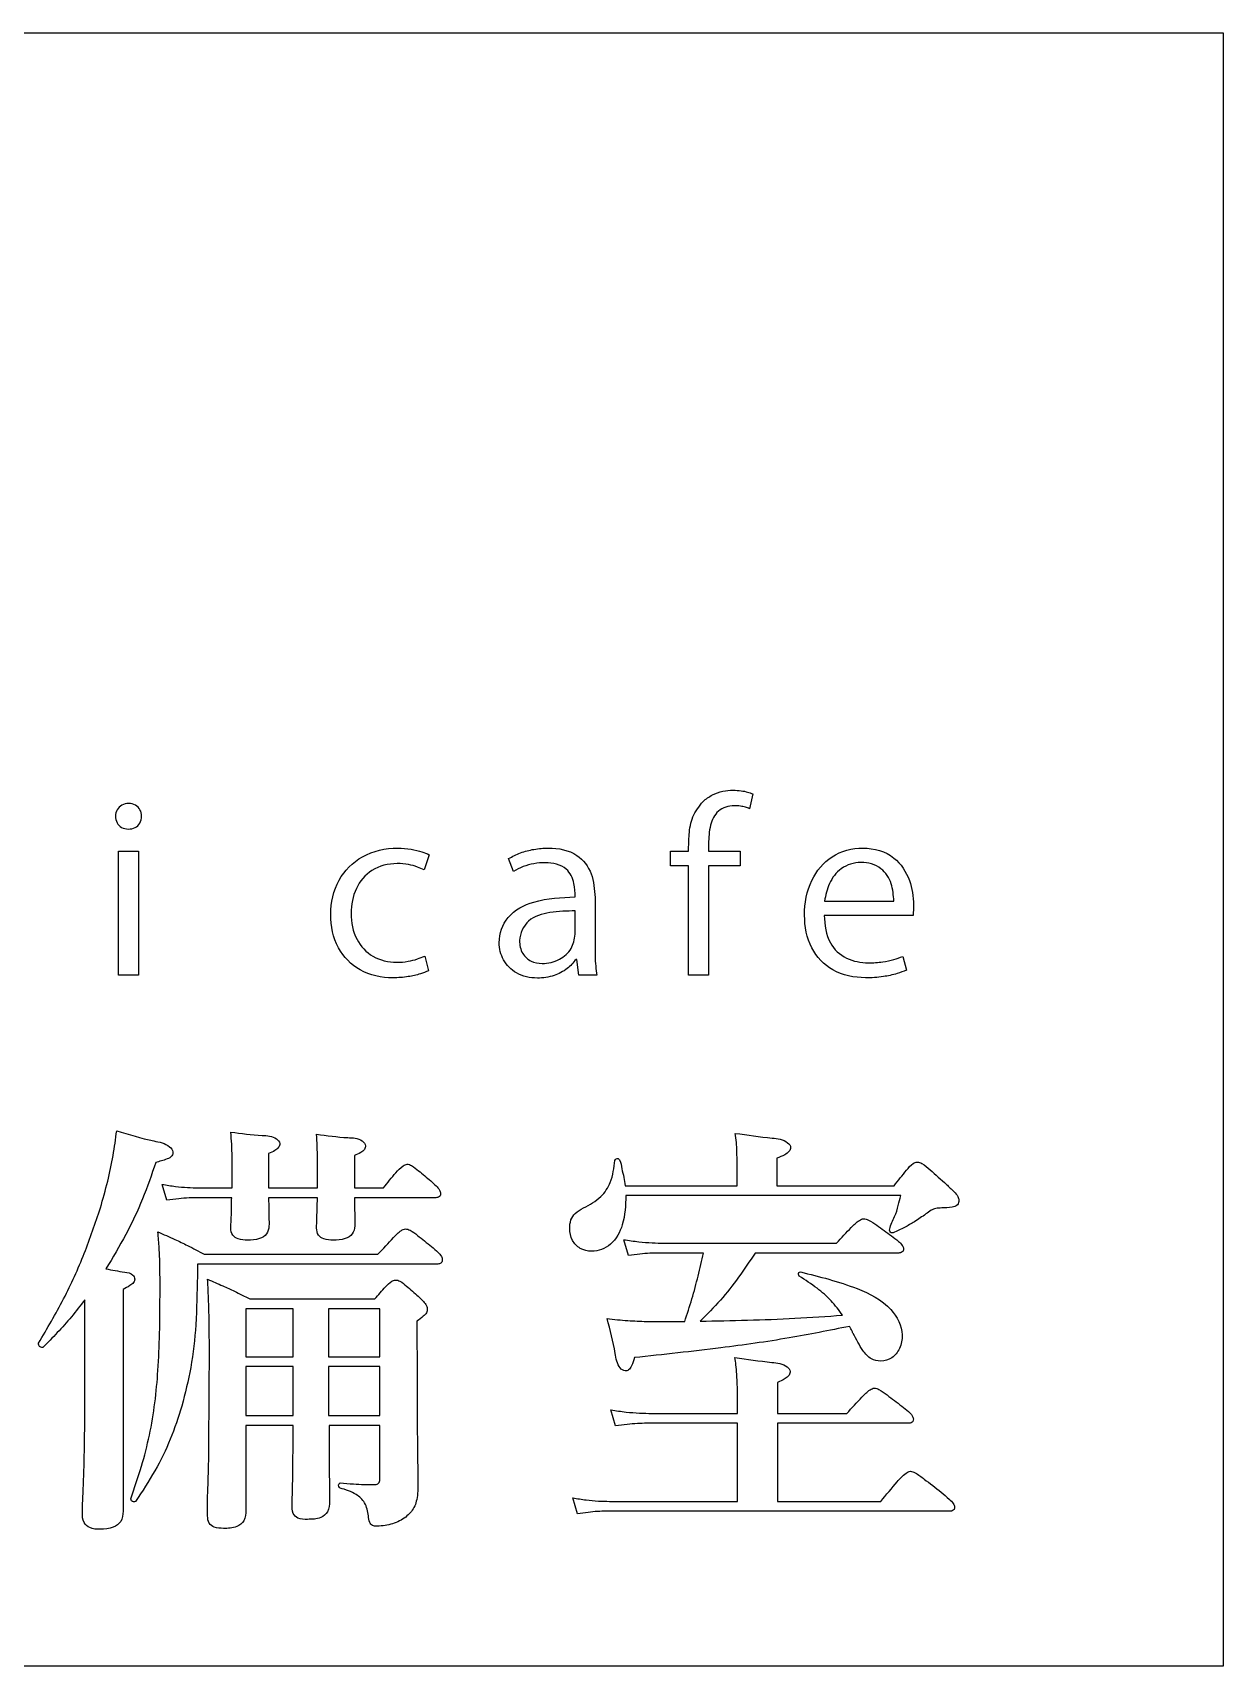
# Model space of a CAD drawing. Extents: x -38 to 63, y 7 to 46.
# Drawn here: x 33.85 to 62.77, y 6.53 to 46.21 of the extents above; entities that cross this region are included whole.
import ezdxf

# ---------------------------------------------------------------- set-up
doc = ezdxf.new("R2010")
doc.units = 0
doc.layers.add('レイヤー_1', color=7, linetype='CONTINUOUS')

msp = doc.modelspace()

# ---------------------------------------------------------------- linework, layer by layer
at = {"layer": 'レイヤー_1', "color": 3}
msp.add_lwpolyline([(62.771591, 6.526031), (-37.770134, 6.526031), (-37.770134, 46.213544), (62.771591, 46.213544)], close=True, dxfattribs=at)
at = {"layer": 'レイヤー_1', "color": 7}
for points in [[(51.341982, 27.721711), (51.260404, 27.361702)], [(43.483379, 26.242893), (43.360918, 25.871963)], [(50.269422, 26.503262), (50.269422, 26.331612), (51.038723, 26.331612), (51.038723, 25.971696), (50.269422, 25.971696), (50.269422, 23.313398), (49.785459, 23.313398), (49.785459, 25.971696), (49.348259, 25.971696), (49.348259, 26.331612), (49.785459, 26.331612)], [(45.529709, 25.833181), (45.413221, 26.148854)], [(47.511765, 25.201742), (47.511765, 24.033229)], [(53.085305, 25.113275), (54.770076, 25.113275)], [(47.033775, 24.310166), (47.033775, 24.880655)], [(55.236398, 24.76988), (53.073731, 24.76988)], [(43.378373, 23.778647), (43.465831, 23.424238)], [(47.558248, 23.313398), (47.115354, 23.313398), (47.068684, 23.701035), (47.051323, 23.701035)], [(54.985689, 23.773112), (55.078935, 23.440638)], [(39.583727, 18.984283), (39.583727, 18.150671), (40.771187, 18.150671), (40.771187, 18.432089)], [(41.667429, 18.932106), (41.667429, 18.150671), (42.37606, 18.150671)], [(48.242013, 18.202773), (50.961448, 18.202773), (50.961448, 18.848773)], [(51.930401, 18.869495), (51.930401, 18.202773), (54.774911, 18.202773)], [(37.885142, 18.150671), (38.697939, 18.150671), (38.697939, 18.421635)], [(37.114254, 17.848626), (36.999633, 18.234117)], [(38.687485, 17.911163), (37.885142, 17.911163)], [(40.771187, 17.911163), (39.583727, 17.911163)], [(43.626337, 17.911163), (41.667429, 17.911163)], [(54.941521, 17.963172), (48.262734, 17.963172)], [(48.325271, 16.504468), (48.210744, 16.889959)], [(49.200606, 16.806607), (53.378744, 16.806607)], [(43.647152, 16.296023), (37.853873, 16.296023), (37.853873, 15.993978)], [(38.020577, 16.535718), (42.240531, 16.535718)], [(50.148838, 16.567005), (49.075531, 16.567005)], [(54.868623, 16.567005), (51.399208, 16.567005)], [(36.051401, 15.681292), (36.051401, 10.294504)], [(35.123984, 12.993125), (35.123984, 15.431236)], [(39.125058, 15.452144), (42.167354, 15.452144)], [(43.188577, 14.910217), (43.188577, 14.264217)], [(49.263143, 14.899875), (49.690169, 14.899875)], [(48.89856, 12.67019), (50.971809, 12.67019), (50.971809, 13.274561)], [(51.940949, 13.420357), (51.940949, 12.67019), (53.6288, 12.67019)], [(48.012772, 12.367865), (47.898151, 12.753542)], [(40.177457, 11.805478), (40.177457, 12.3783), (39.031346, 12.3783), (39.031346, 10.325773)], [(42.282254, 11.086487), (42.282254, 12.3783), (41.052791, 12.3783)], [(47.866883, 10.534218), (50.971809, 10.534218), (50.971809, 12.430589), (48.773486, 12.430589)], [(55.108225, 12.430589), (51.940949, 12.430589), (51.940949, 10.534218)], [(47.085354, 10.231986), (46.970827, 10.61757)], [(51.940949, 10.534218), (54.451958, 10.534218)], [(56.10854, 10.294523), (47.783624, 10.294523)]]:
    msp.add_lwpolyline(points, dxfattribs=at)
for points in [[(36.423544, 23.313445), (35.939674, 23.313445), (35.939674, 26.331658), (36.423544, 26.331658)], [(40.177457, 15.212449), (39.031346, 15.212449), (39.031346, 14.045617), (40.177457, 14.045617)], [(42.282254, 15.212449), (41.042337, 15.212449), (41.042337, 14.045617), (42.282254, 14.045617)], [(40.177457, 13.805922), (39.031346, 13.805922), (39.031346, 12.617995), (40.177457, 12.617995)], [(42.282254, 13.805922), (41.042337, 13.805922), (41.042337, 12.617995), (42.282254, 12.617995)]]:
    msp.add_lwpolyline(points, close=True, dxfattribs=at)
for points, knots in [([(50.135294, 27.53886), (50.208585, 27.595747), (50.352432, 27.707398), (50.610014, 27.791329), (50.847608, 27.816676), (51.05069, 27.801801), (51.209448, 27.770978), (51.301067, 27.736921), (51.341982, 27.721711)], [0, 0, 0, 0, 0.276462, 0.542607, 0.799302, 0.989569, 1.151643, 1.28243, 1.28243, 1.28243, 1.28243]), ([(36.178716, 26.863225), (36.12111, 26.871088), (36.010101, 26.886242), (35.889682, 27.014633), (35.850469, 27.177566), (35.891837, 27.342011), (36.015295, 27.462514), (36.18485, 27.502582), (36.354564, 27.463872), (36.475082, 27.340714), (36.511975, 27.17502), (36.475369, 27.008404), (36.347624, 26.88255), (36.236561, 26.869843), (36.178716, 26.863225)], [0, 0, 0, 0, 0.169856, 0.327322, 0.492839, 0.65499, 0.813475, 0.98478, 1.157141, 1.312705, 1.474151, 1.647289, 1.804182, 1.974715, 1.974715, 1.974715, 1.974715]), ([(49.785459, 26.331612), (49.786419, 26.466264), (49.788403, 26.744449), (49.857688, 27.181225), (50.041364, 27.417851), (50.135294, 27.53886)], [0, 0, 0, 0, 0.405437, 0.837611, 1.28994, 1.28994, 1.28994, 1.28994]), ([(51.260404, 27.361702), (51.228439, 27.373511), (51.158029, 27.399523), (51.034898, 27.426988), (50.809618, 27.446432), (50.471812, 27.349399), (50.284492, 26.938452), (50.274721, 26.656282), (50.269422, 26.503262)], [0, 0, 0, 0, 0.102184, 0.225084, 0.376508, 0.783335, 1.172036, 1.632575, 1.632575, 1.632575, 1.632575]), ([(43.465831, 23.424238), (43.401318, 23.397944), (43.243674, 23.333694), (42.953403, 23.271439), (42.457301, 23.227908), (41.789328, 23.36224), (41.199148, 23.972152), (41.033778, 24.800548), (41.216096, 25.64438), (41.846462, 26.279893), (42.537154, 26.429296), (43.029233, 26.385653), (43.28613, 26.326748), (43.426085, 26.26725), (43.483379, 26.242893)], [0, 0, 0, 0, 0.208756, 0.510109, 0.885281, 1.704126, 2.454156, 3.286217, 4.142208, 4.94459, 5.82713, 6.157169, 6.426323, 6.612879, 6.612879, 6.612879, 6.612879]), ([(45.413221, 26.148854), (45.506841, 26.198611), (45.701168, 26.301894), (46.032495, 26.382486), (46.497343, 26.425249), (47.074774, 26.325313), (47.476737, 25.78624), (47.499945, 25.398968), (47.511765, 25.201742)], [0, 0, 0, 0, 0.317146, 0.658304, 1.011555, 1.726433, 2.2901, 2.875069, 2.875069, 2.875069, 2.875069]), ([(55.078935, 23.440638), (55.002545, 23.41003), (54.820799, 23.337207), (54.484786, 23.270909), (53.95662, 23.228316), (53.271083, 23.357128), (52.696305, 23.972172), (52.550991, 24.791995), (52.696883, 25.61212), (53.232018, 26.265826), (54.019079, 26.476582), (54.796546, 26.263498), (55.182523, 25.646748), (55.252232, 25.192341), (55.246981, 24.932323), (55.242593, 24.8474), (55.238388, 24.794782), (55.236398, 24.76988)], [0, 0, 0, 0, 0.246537, 0.586555, 1.020957, 1.84019, 2.57557, 3.39136, 4.252627, 5.008015, 5.785523, 6.57715, 7.240129, 7.840137, 7.936849, 8.020257, 8.095199, 8.095199, 8.095199, 8.095199]), ([(43.360918, 25.871963), (43.30816, 25.897648), (43.188245, 25.956028), (42.967809, 26.012667), (42.589279, 26.047206), (42.072183, 25.928044), (41.661662, 25.428018), (41.54949, 24.808855), (41.665532, 24.187134), (42.096955, 23.717732), (42.590218, 23.610097), (42.958008, 23.643534), (43.188326, 23.701078), (43.319389, 23.754572), (43.378373, 23.778647)], [0, 0, 0, 0, 0.175753, 0.399473, 0.677306, 1.316655, 1.893162, 2.507461, 3.156976, 3.722061, 4.311145, 4.595355, 4.828763, 5.019763, 5.019763, 5.019763, 5.019763]), ([(47.027895, 25.218356), (47.026754, 25.328231), (47.024261, 25.568421), (46.825842, 25.978703), (46.385446, 26.067778), (46.030809, 26.031926), (45.76362, 25.965558), (45.606773, 25.876794), (45.529709, 25.833181)], [0, 0, 0, 0, 0.329819, 0.720994, 1.253897, 1.529761, 1.803851, 2.068601, 2.068601, 2.068601, 2.068601]), ([(54.770076, 25.113275), (54.760218, 25.257775), (54.740337, 25.549196), (54.474749, 25.964287), (53.97166, 26.105302), (53.473688, 25.953897), (53.175545, 25.557314), (53.115037, 25.259575), (53.085305, 25.113275)], [0, 0, 0, 0, 0.431289, 0.869805, 1.378868, 1.880891, 2.341898, 2.78726, 2.78726, 2.78726, 2.78726]), ([(47.051323, 23.701035), (46.983558, 23.621499), (46.838067, 23.450734), (46.506449, 23.287007), (46.077089, 23.21865), (45.60362, 23.315139), (45.257267, 23.665631), (45.13342, 24.177213), (45.350634, 24.802216), (46.111218, 25.182927), (46.69129, 25.205346), (47.027895, 25.218356)], [0, 0, 0, 0, 0.311009, 0.667736, 1.0794, 1.604343, 2.048202, 2.47836, 3.127607, 3.857206, 4.865913, 4.865913, 4.865913, 4.865913]), ([(47.033775, 24.880655), (46.829542, 24.874621), (46.441612, 24.86316), (45.858093, 24.706237), (45.637658, 24.22602), (45.721432, 23.844353), (45.94892, 23.634198), (46.282071, 23.577436), (46.646093, 23.665926), (46.965498, 23.938049), (47.01148, 24.188657), (47.033775, 24.310166)], [0, 0, 0, 0, 0.619134, 1.176009, 1.693545, 2.020038, 2.290491, 2.568398, 2.999178, 3.383086, 3.744427, 3.744427, 3.744427, 3.744427]), ([(53.073731, 24.76988), (53.095616, 24.534158), (53.134598, 24.114296), (53.601031, 23.676933), (54.088497, 23.603081), (54.476678, 23.63079), (54.75662, 23.687862), (54.914194, 23.746504), (54.985689, 23.773112)], [0, 0, 0, 0, 0.688025, 1.225493, 1.769592, 2.118553, 2.393833, 2.622474, 2.622474, 2.622474, 2.622474]), ([(47.511765, 24.033229), (47.512273, 23.949717), (47.513278, 23.784616), (47.523309, 23.543736), (47.546902, 23.388198), (47.558248, 23.313398)], [0, 0, 0, 0, 0.250589, 0.495405, 0.72222, 0.72222, 0.72222, 0.72222]), ([(35.499114, 17.660921), (35.560488, 17.876388), (35.680437, 18.297496), (35.815128, 18.923772), (35.868988, 19.336155), (35.895152, 19.536477)], [0, 0, 0, 0, 0.672041, 1.313438, 1.919329, 1.919329, 1.919329, 1.919329]), ([(35.895152, 19.536477), (36.190671, 19.446468), (36.616026, 19.316913), (37.119001, 19.229002), (37.278285, 19.045287), (37.242304, 18.902719), (37.068592, 18.828061), (36.933934, 18.790699), (36.843104, 18.765496)], [0, 0, 0, 0, 0.933278, 1.343313, 1.488579, 1.59156, 1.730539, 2.018575, 2.018575, 2.018575, 2.018575]), ([(38.697939, 18.421635), (38.698132, 18.58317), (38.698449, 18.847638), (38.692513, 19.209281), (38.675112, 19.408537), (38.66667, 19.505209)], [0, 0, 0, 0, 0.484656, 0.793483, 1.084515, 1.084515, 1.084515, 1.084515]), ([(38.66667, 19.505209), (38.917263, 19.470945), (39.283849, 19.420823), (39.721121, 19.414074), (39.875755, 19.243125), (39.827768, 19.121645), (39.72509, 19.043693), (39.636178, 19.006327), (39.583727, 18.984283)], [0, 0, 0, 0, 0.766211, 1.120872, 1.263156, 1.355262, 1.473622, 1.643896, 1.643896, 1.643896, 1.643896]), ([(40.771187, 18.432089), (40.771255, 18.572011), (40.771374, 18.814086), (40.767446, 19.154619), (40.756055, 19.354875), (40.750466, 19.453125)], [0, 0, 0, 0, 0.419781, 0.726254, 1.021445, 1.021445, 1.021445, 1.021445]), ([(40.750466, 19.453125), (41, 19.419022), (41.366466, 19.368938), (41.800713, 19.361347), (41.959827, 19.191677), (41.911438, 19.069489), (41.80886, 18.99154), (41.719908, 18.95416), (41.667429, 18.932106)], [0, 0, 0, 0, 0.761572, 1.118445, 1.262034, 1.354157, 1.47253, 1.642853, 1.642853, 1.642853, 1.642853]), ([(50.961448, 18.848773), (50.960647, 18.912078), (50.958954, 19.045754), (50.946101, 19.254495), (50.928714, 19.399166), (50.919725, 19.473959)], [0, 0, 0, 0, 0.189919, 0.401033, 0.62699, 0.62699, 0.62699, 0.62699]), ([(50.919725, 19.473959), (51.215395, 19.432964), (51.639236, 19.374197), (52.125917, 19.328221), (52.287374, 19.145427), (52.226167, 19.019092), (52.101568, 18.937689), (51.994365, 18.894978), (51.930401, 18.869495)], [0, 0, 0, 0, 0.902204, 1.293307, 1.430368, 1.527819, 1.667178, 1.873325, 1.873325, 1.873325, 1.873325]), ([(36.843104, 18.765496), (36.741917, 18.469034), (36.53751, 17.870149), (36.127113, 17.007021), (35.799115, 16.457035), (35.634735, 16.181403)], [0, 0, 0, 0, 0.939213, 1.897311, 2.859874, 2.859874, 2.859874, 2.859874]), ([(42.37606, 18.150671), (42.474294, 18.274524), (42.623003, 18.462016), (42.804849, 18.66316), (42.950414, 18.741073), (43.091549, 18.677807), (43.271142, 18.530951), (43.471755, 18.363551), (43.642836, 18.209352), (43.732284, 18.111794), (43.767344, 18.025124), (43.757936, 17.953718), (43.700624, 17.911312), (43.654283, 17.911219), (43.626337, 17.911163)], [0, 0, 0, 0, 0.472784, 0.715715, 0.82111, 0.933103, 1.144816, 1.53035, 1.710124, 1.83796, 1.923102, 1.9837, 2.037757, 2.11988, 2.11988, 2.11988, 2.11988]), ([(47.231243, 17.66094), (47.381912, 17.740914), (47.656625, 17.886731), (47.934554, 18.313783), (47.971178, 18.635166), (47.991957, 18.817505)], [0, 0, 0, 0, 0.504548, 0.919943, 1.464674, 1.464674, 1.464674, 1.464674]), ([(47.991957, 18.817505), (48.000845, 18.831902), (48.018916, 18.861173), (48.077181, 18.868611), (48.147031, 18.777753), (48.15607, 18.613471), (48.216354, 18.408633), (48.233595, 18.270309), (48.242013, 18.202773)], [0, 0, 0, 0, 0.049182, 0.099992, 0.145225, 0.368297, 0.58186, 0.78561, 0.78561, 0.78561, 0.78561]), ([(54.774911, 18.202773), (54.875701, 18.32775), (55.02475, 18.512566), (55.197134, 18.724999), (55.342933, 18.791814), (55.499564, 18.726515), (55.720974, 18.52733), (55.915047, 18.352098), (56.046003, 18.233855)], [0, 0, 0, 0, 0.482663, 0.713767, 0.814921, 0.934298, 1.188737, 1.71665, 1.71665, 1.71665, 1.71665]), ([(36.999633, 18.234117), (37.10838, 18.216315), (37.312092, 18.182966), (37.607985, 18.155079), (37.794677, 18.15211), (37.885142, 18.150671)], [0, 0, 0, 0, 0.330532, 0.619177, 0.890534, 0.890534, 0.890534, 0.890534]), ([(37.885142, 17.911163), (37.807666, 17.909727), (37.646301, 17.906734), (37.389164, 17.883695), (37.210106, 17.860854), (37.114254, 17.848626)], [0, 0, 0, 0, 0.232404, 0.48405, 0.773947, 0.773947, 0.773947, 0.773947]), ([(39.583727, 17.911163), (39.586827, 17.808586), (39.592256, 17.62891), (39.591322, 17.398743), (39.600777, 17.207761), (39.558276, 17.011805), (39.336262, 16.890177), (39.094349, 16.875077), (38.865033, 16.885246), (38.68872, 16.991216), (38.660263, 17.162189), (38.675741, 17.345336), (38.684152, 17.593035), (38.686242, 17.792542), (38.687485, 17.911163)], [0, 0, 0, 0, 0.308109, 0.539692, 0.687918, 0.887747, 1.096511, 1.386921, 1.614541, 1.779485, 1.953756, 2.094718, 2.337648, 2.693912, 2.693912, 2.693912, 2.693912]), ([(41.667429, 17.911163), (41.670557, 17.808579), (41.676034, 17.628891), (41.674839, 17.398789), (41.684976, 17.207417), (41.639059, 17.011346), (41.417543, 16.891435), (41.175324, 16.875294), (40.946319, 16.883842), (40.769464, 16.991818), (40.745484, 17.16243), (40.756028, 17.345313), (40.761958, 17.593162), (40.767745, 17.79257), (40.771187, 17.911163)], [0, 0, 0, 0, 0.308109, 0.539692, 0.687918, 0.88842, 1.099017, 1.38475, 1.617026, 1.780141, 1.953836, 2.094729, 2.337573, 2.693936, 2.693936, 2.693936, 2.693936]), ([(48.262734, 17.963172), (48.253347, 17.72439), (48.236664, 17.299992), (47.948654, 16.749763), (47.49812, 16.569883), (47.144205, 16.652731), (46.937049, 16.869978), (46.885936, 17.132559), (46.91068, 17.367963), (47.033758, 17.553455), (47.160826, 17.622614), (47.231243, 17.66094)], [0, 0, 0, 0, 0.713268, 1.267728, 1.756175, 2.042055, 2.311192, 2.606018, 2.816643, 3.007773, 3.245351, 3.245351, 3.245351, 3.245351]), ([(54.754003, 17.056662), (54.736736, 17.055105), (54.701795, 17.051955), (54.663991, 17.097757), (54.679906, 17.244661), (54.796452, 17.435767), (54.87675, 17.71123), (54.920866, 17.882829), (54.941521, 17.963172)], [0, 0, 0, 0, 0.049459, 0.100086, 0.152205, 0.477932, 0.760779, 1.009795, 1.009795, 1.009795, 1.009795]), ([(56.046003, 18.233855), (56.108464, 18.175672), (56.207411, 18.083504), (56.320934, 17.958425), (56.35954, 17.842586), (56.321099, 17.71678), (56.14334, 17.662215), (55.968777, 17.661835), (55.793673, 17.658831), (55.662021, 17.602441), (55.499811, 17.478897), (55.289171, 17.332402), (55.022532, 17.182063), (54.846189, 17.099712), (54.754003, 17.056662)], [0, 0, 0, 0, 0.256966, 0.407065, 0.498933, 0.613686, 0.755911, 1.008151, 1.152611, 1.272729, 1.430162, 1.763372, 2.041958, 2.347125, 2.347125, 2.347125, 2.347125]), ([(33.998781, 14.378931), (34.207253, 14.734006), (34.6204, 15.437689), (35.122169, 16.537526), (35.374941, 17.290853), (35.499114, 17.660921)], [0, 0, 0, 0, 1.234777, 2.447062, 3.617627, 3.617627, 3.617627, 3.617627]), ([(36.239013, 10.596736), (36.328502, 10.858288), (36.502402, 11.36655), (36.701796, 12.145883), (36.831715, 12.924998), (36.906019, 13.750082), (36.942685, 14.66451), (36.948546, 15.517867), (36.947018, 16.209374), (36.931807, 16.678749), (36.907381, 16.946809), (36.895467, 17.077551)], [0, 0, 0, 0, 0.829088, 1.611129, 2.410191, 3.195969, 4.094862, 5.154971, 5.755855, 6.169436, 6.563212, 6.563212, 6.563212, 6.563212]), ([(36.895467, 17.077551), (37.033298, 17.018681), (37.27578, 16.915112), (37.651815, 16.735706), (37.886217, 16.608584), (38.020577, 16.535718)], [0, 0, 0, 0, 0.449598, 0.790967, 1.24943, 1.24943, 1.24943, 1.24943]), ([(42.240531, 16.535718), (42.36655, 16.670183), (42.551402, 16.867424), (42.756727, 17.093785), (42.909819, 17.165785), (43.057055, 17.110652), (43.257896, 16.952606), (43.42936, 16.814699), (43.543079, 16.723236)], [0, 0, 0, 0, 0.552921, 0.811055, 0.916397, 1.03182, 1.253551, 1.690217, 1.690217, 1.690217, 1.690217]), ([(53.378744, 16.806607), (53.497327, 16.935046), (53.675509, 17.128037), (53.883208, 17.336377), (54.038166, 17.418528), (54.192157, 17.350922), (54.407991, 17.204305), (54.592707, 17.070469), (54.712374, 16.983764)], [0, 0, 0, 0, 0.522481, 0.785074, 0.893742, 1.014026, 1.253539, 1.694149, 1.694149, 1.694149, 1.694149]), ([(43.543079, 16.723236), (43.595702, 16.67814), (43.680829, 16.605188), (43.779995, 16.500416), (43.8094, 16.410186), (43.796256, 16.335771), (43.729132, 16.296723), (43.678037, 16.296287), (43.647152, 16.296023)], [0, 0, 0, 0, 0.208699, 0.337612, 0.424711, 0.485995, 0.546274, 0.638386, 0.638386, 0.638386, 0.638386]), ([(48.210744, 16.889959), (48.332387, 16.872157), (48.560436, 16.838783), (48.891044, 16.811008), (49.099594, 16.808043), (49.200606, 16.806607)], [0, 0, 0, 0, 0.368768, 0.691348, 0.994352, 0.994352, 0.994352, 0.994352]), ([(54.712374, 16.983764), (54.769011, 16.940042), (54.86169, 16.868496), (54.970973, 16.76941), (55.010001, 16.680615), (55.000137, 16.609547), (54.942943, 16.567159), (54.896582, 16.567063), (54.868623, 16.567005)], [0, 0, 0, 0, 0.2153, 0.352313, 0.436291, 0.496889, 0.550945, 0.633069, 0.633069, 0.633069, 0.633069]), ([(49.075531, 16.567005), (48.999082, 16.565593), (48.841269, 16.562678), (48.591002, 16.539548), (48.41781, 16.516684), (48.325271, 16.504468)], [0, 0, 0, 0, 0.229319, 0.473385, 0.753419, 0.753419, 0.753419, 0.753419]), ([(49.690169, 14.899875), (49.749853, 15.083621), (49.868776, 15.449741), (50.019377, 16.006602), (50.105686, 16.380212), (50.148838, 16.567005)], [0, 0, 0, 0, 0.579518, 1.154712, 1.729835, 1.729835, 1.729835, 1.729835]), ([(51.399208, 16.567005), (51.268034, 16.368769), (51.006556, 15.973613), (50.567016, 15.413131), (50.232827, 15.078032), (50.065486, 14.910236)], [0, 0, 0, 0, 0.713067, 1.421401, 2.131829, 2.131829, 2.131829, 2.131829]), ([(35.634735, 16.181403), (35.781932, 16.153895), (35.996833, 16.113735), (36.277602, 16.076585), (36.346964, 15.939867), (36.306385, 15.836249), (36.198262, 15.757557), (36.107304, 15.710322), (36.051401, 15.681292)], [0, 0, 0, 0, 0.460898, 0.672894, 0.781865, 0.86498, 0.983935, 1.173638, 1.173638, 1.173638, 1.173638]), ([(37.853873, 15.993978), (37.846917, 15.604535), (37.833726, 14.865935), (37.719499, 13.809366), (37.556757, 13.158814), (37.478836, 12.847329)], [0, 0, 0, 0, 1.168452, 2.216032, 3.17839, 3.17839, 3.17839, 3.17839]), ([(39.031346, 10.325773), (39.028468, 10.231491), (39.023217, 10.059511), (38.785158, 9.876644), (38.521944, 9.877526), (38.283277, 9.879085), (38.114309, 9.999074), (38.089212, 10.38726), (38.127358, 11.090096), (38.136253, 12.481486), (38.14898, 13.778628), (38.143218, 14.852521), (38.131012, 15.390988), (38.112971, 15.750987), (38.103928, 15.93144)], [0, 0, 0, 0, 0.268989, 0.49066, 0.814435, 1.041411, 1.198109, 1.377634, 2.142158, 3.367553, 5.514318, 6.048809, 6.588092, 7.130099, 7.130099, 7.130099, 7.130099]), ([(38.103928, 15.93144), (38.227088, 15.877229), (38.44548, 15.781099), (38.787354, 15.624239), (39.002566, 15.514567), (39.125058, 15.452144)], [0, 0, 0, 0, 0.403694, 0.715849, 1.128242, 1.128242, 1.128242, 1.128242]), ([(42.167354, 15.452144), (42.253072, 15.550676), (42.382219, 15.699128), (42.538866, 15.870089), (42.671417, 15.923794), (42.806138, 15.875473), (42.979489, 15.725723), (43.124399, 15.59843), (43.219846, 15.514588)], [0, 0, 0, 0, 0.39277, 0.591764, 0.689439, 0.799309, 0.996736, 1.377697, 1.377697, 1.377697, 1.377697]), ([(52.472142, 16.004357), (52.462417, 16.017754), (52.443212, 16.044213), (52.456134, 16.099735), (52.488111, 16.105679), (52.50341, 16.108523)], [0, 0, 0, 0, 0.04847, 0.095726, 0.139079, 0.139079, 0.139079, 0.139079]), ([(53.524634, 15.056032), (53.435402, 15.176294), (53.25539, 15.418907), (52.893391, 15.733114), (52.618862, 15.909883), (52.472142, 16.004357)], [0, 0, 0, 0, 0.448146, 0.904077, 1.427478, 1.427478, 1.427478, 1.427478]), ([(52.50341, 16.108523), (52.964501, 15.993039), (53.737699, 15.799386), (54.68718, 15.335782), (55.021868, 14.692006), (54.934958, 14.251146), (54.741183, 13.998493), (54.468243, 13.919223), (54.193002, 13.97965), (53.971503, 14.245855), (53.846936, 14.488233), (53.754425, 14.667565), (53.721865, 14.725885), (53.701556, 14.765261), (53.691244, 14.785255)], [0, 0, 0, 0, 1.430894, 2.399449, 3.072607, 3.411011, 3.699657, 3.980974, 4.215863, 4.502946, 4.974999, 5.042483, 5.107899, 5.175383, 5.175383, 5.175383, 5.175383]), ([(43.219846, 15.514588), (43.262961, 15.473327), (43.335424, 15.403982), (43.417456, 15.301367), (43.446669, 15.20285), (43.421297, 15.103513), (43.32282, 15.00981), (43.240259, 14.948559), (43.188577, 14.910217)], [0, 0, 0, 0, 0.179223, 0.301211, 0.389669, 0.477124, 0.59308, 0.787155, 0.787155, 0.787155, 0.787155]), ([(35.123984, 15.431236), (35.015575, 15.292314), (34.801593, 15.018104), (34.460296, 14.63223), (34.220906, 14.392824), (34.102854, 14.274764)], [0, 0, 0, 0, 0.528571, 1.043313, 1.544113, 1.544113, 1.544113, 1.544113]), ([(48.47116, 14.024728), (48.44945, 13.958015), (48.415544, 13.853827), (48.346948, 13.723098), (48.223401, 13.683724), (48.047563, 13.827262), (47.986612, 14.300547), (47.879303, 14.696468), (47.804439, 14.97268)], [0, 0, 0, 0, 0.212535, 0.331924, 0.422867, 0.559488, 0.93509, 1.801732, 1.801732, 1.801732, 1.801732]), ([(47.804439, 14.97268), (47.972801, 14.955406), (48.292102, 14.922647), (48.779015, 14.901269), (49.096933, 14.900354), (49.263143, 14.899875)], [0, 0, 0, 0, 0.507643, 0.962753, 1.461368, 1.461368, 1.461368, 1.461368]), ([(53.691244, 14.785255), (53.203905, 14.687076), (52.168656, 14.478515), (50.425295, 14.236133), (49.170452, 14.100379), (48.47116, 14.024728)], [0, 0, 0, 0, 1.491102, 3.167528, 5.277709, 5.277709, 5.277709, 5.277709]), ([(50.065486, 14.910236), (50.448529, 14.918029), (51.216386, 14.933652), (52.370088, 14.97456), (53.139346, 15.028843), (53.524634, 15.056032)], [0, 0, 0, 0, 1.149381, 2.304078, 3.462732, 3.462732, 3.462732, 3.462732]), ([(34.102854, 14.274764), (34.08491, 14.273743), (34.043883, 14.271409), (33.995413, 14.319921), (33.997755, 14.360966), (33.998781, 14.378931)], [0, 0, 0, 0, 0.052573, 0.120199, 0.172837, 0.172837, 0.172837, 0.172837]), ([(43.188577, 14.264217), (43.189274, 13.654397), (43.190337, 12.72336), (43.200578, 11.636299), (43.210866, 11.065838), (43.208163, 10.753293), (43.181497, 10.544682), (43.103656, 10.337457), (42.913762, 10.126027), (42.590894, 9.970651), (42.314928, 9.926726), (42.1034, 9.930401), (42.020818, 10.039172), (42.01483, 10.125975), (42.011104, 10.179977)], [0, 0, 0, 0, 1.829458, 2.793105, 3.261267, 3.541125, 3.730519, 3.888863, 4.198499, 4.555701, 4.936453, 5.052302, 5.149767, 5.310236, 5.310236, 5.310236, 5.310236]), ([(50.971809, 13.274561), (50.966098, 13.391081), (50.956711, 13.582621), (50.939526, 13.833338), (50.918531, 13.966149), (50.909271, 14.024728)], [0, 0, 0, 0, 0.350045, 0.575414, 0.753256, 0.753256, 0.753256, 0.753256]), ([(50.909271, 14.024728), (51.205944, 13.983752), (51.629598, 13.925238), (52.117091, 13.880348), (52.273497, 13.70635), (52.225854, 13.583929), (52.108137, 13.496791), (52.00481, 13.449552), (51.940949, 13.420357)], [0, 0, 0, 0, 0.906765, 1.294878, 1.424695, 1.517604, 1.647663, 1.858119, 1.858119, 1.858119, 1.858119]), ([(53.6288, 12.67019), (53.749913, 12.803615), (53.931366, 13.003515), (54.141926, 13.218423), (54.297725, 13.3032), (54.450403, 13.23405), (54.66122, 13.078691), (54.843503, 12.938633), (54.962429, 12.847255)], [0, 0, 0, 0, 0.538299, 0.806491, 0.915691, 1.033564, 1.271796, 1.718979, 1.718979, 1.718979, 1.718979]), ([(36.051401, 10.294504), (36.043388, 10.205947), (36.028073, 10.036681), (35.788163, 9.866622), (35.518772, 9.854014), (35.25676, 9.859194), (35.068045, 10.022968), (35.055593, 10.335538), (35.088153, 10.856429), (35.115254, 11.775929), (35.120685, 12.533249), (35.123984, 12.993125)], [0, 0, 0, 0, 0.254781, 0.486979, 0.800369, 1.060116, 1.247512, 1.483487, 1.948805, 2.842649, 4.22462, 4.22462, 4.22462, 4.22462]), ([(37.478836, 12.847329), (37.39108, 12.576317), (37.215947, 12.035465), (36.83473, 11.259219), (36.515737, 10.778585), (36.35354, 10.534199)], [0, 0, 0, 0, 0.853856, 1.704015, 2.583462, 2.583462, 2.583462, 2.583462]), ([(47.898151, 12.753542), (48.020684, 12.735718), (48.251288, 12.702173), (48.585432, 12.674668), (48.796597, 12.671648), (48.89856, 12.67019)], [0, 0, 0, 0, 0.371416, 0.698996, 1.004859, 1.004859, 1.004859, 1.004859]), ([(54.962429, 12.847255), (55.016554, 12.803424), (55.105594, 12.73132), (55.211189, 12.632349), (55.249543, 12.544151), (55.239772, 12.473138), (55.182568, 12.430728), (55.136197, 12.430641), (55.108225, 12.430589)], [0, 0, 0, 0, 0.209528, 0.344689, 0.428537, 0.489131, 0.543171, 0.625335, 0.625335, 0.625335, 0.625335]), ([(41.052791, 12.3783), (41.05354, 12.126063), (41.054918, 11.661651), (41.058691, 11.04626), (41.066315, 10.607716), (41.057521, 10.279857), (40.824686, 10.093763), (40.562251, 10.100886), (40.310008, 10.087917), (40.147508, 10.254015), (40.157633, 10.471), (40.162965, 10.764271), (40.175833, 11.211026), (40.176843, 11.580864), (40.177457, 11.805478)], [0, 0, 0, 0, 0.75786, 1.395347, 1.833679, 2.102283, 2.320144, 2.64136, 2.879455, 3.038268, 3.271445, 3.494585, 3.930795, 4.605465, 4.605465, 4.605465, 4.605465]), ([(48.773486, 12.430589), (48.696094, 12.429161), (48.535688, 12.426201), (48.281904, 12.403333), (48.106191, 12.380176), (48.012772, 12.367865)], [0, 0, 0, 0, 0.232152, 0.481173, 0.763857, 0.763857, 0.763857, 0.763857]), ([(54.451958, 10.534218), (54.585484, 10.694595), (54.782942, 10.931758), (55.007139, 11.185825), (55.172697, 11.28372), (55.33665, 11.204731), (55.572811, 11.02561), (55.782196, 10.861688), (55.921022, 10.753005)], [0, 0, 0, 0, 0.622962, 0.921231, 1.033861, 1.155557, 1.422368, 1.947328, 1.947328, 1.947328, 1.947328]), ([(41.323568, 10.857153), (41.309998, 10.867941), (41.280953, 10.891032), (41.279065, 10.954404), (41.309919, 10.973629), (41.323568, 10.982134)], [0, 0, 0, 0, 0.050734, 0.108587, 0.154479, 0.154479, 0.154479, 0.154479]), ([(41.323568, 10.982134), (41.430443, 10.973512), (41.624008, 10.957897), (41.889121, 10.942088), (42.07824, 10.943742), (42.209328, 10.935252), (42.285499, 10.996332), (42.283457, 11.053061), (42.282254, 11.086487)], [0, 0, 0, 0, 0.321986, 0.583164, 0.793106, 0.897137, 0.96292, 1.057274, 1.057274, 1.057274, 1.057274]), ([(42.011104, 10.179977), (41.991239, 10.291414), (41.953986, 10.500388), (41.684178, 10.74718), (41.457439, 10.816327), (41.323568, 10.857153)], [0, 0, 0, 0, 0.330736, 0.620218, 1.037516, 1.037516, 1.037516, 1.037516]), ([(55.921022, 10.753005), (55.984763, 10.699203), (56.086728, 10.613137), (56.207522, 10.501883), (56.250094, 10.408881), (56.240038, 10.337054), (56.182866, 10.294681), (56.136501, 10.294582), (56.10854, 10.294523)], [0, 0, 0, 0, 0.250916, 0.401382, 0.487291, 0.547889, 0.601945, 0.684069, 0.684069, 0.684069, 0.684069]), ([(36.35354, 10.534199), (36.337839, 10.527077), (36.303461, 10.511482), (36.245379, 10.541221), (36.241013, 10.579299), (36.239013, 10.596736)], [0, 0, 0, 0, 0.050188, 0.109889, 0.160328, 0.160328, 0.160328, 0.160328]), ([(46.970827, 10.61757), (47.080492, 10.599767), (47.286816, 10.566273), (47.586247, 10.538718), (47.775524, 10.535683), (47.866883, 10.534218)], [0, 0, 0, 0, 0.333246, 0.626968, 0.901017, 0.901017, 0.901017, 0.901017]), ([(47.783624, 10.294523), (47.713216, 10.293088), (47.566711, 10.290103), (47.333755, 10.267106), (47.171887, 10.24422), (47.085354, 10.231986)], [0, 0, 0, 0, 0.211202, 0.439464, 0.701651, 0.701651, 0.701651, 0.701651])]:
    msp.add_open_spline(points, degree=3, knots=knots, dxfattribs=at)

doc.saveas('drawing.dxf')
